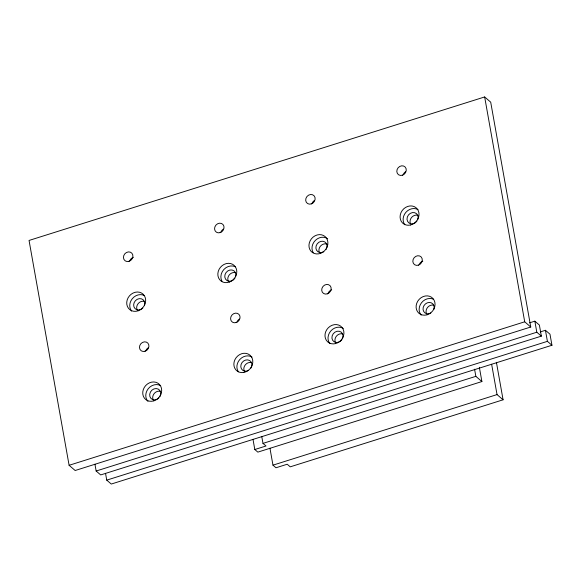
<?xml version="1.0" encoding="UTF-8"?>
<svg xmlns="http://www.w3.org/2000/svg" width="581" height="581" viewBox="0 0 581 581"><rect width="100%" height="100%" fill="white"/><g stroke="black" fill="none" stroke-linecap="round" stroke-linejoin="round"><path stroke-width="0.87" d="M484.656 96.954L29.05 240.447L69.103 465.294L75.152 470.508L530.758 327.016L490.705 102.162L484.656 96.954L524.708 321.801L530.758 327.016M69.103 465.294L524.708 321.801M529.647 322.804L534.847 321.17L539.386 325.077L541.354 336.138L100.687 474.924L96.148 471.017L94.935 464.212M96.148 471.017L536.815 332.223L541.354 336.138M540.243 331.925L545.443 330.291L549.982 334.198L551.95 345.259L111.283 484.046L106.744 480.138L105.531 473.333M106.744 480.138L547.411 341.345L551.95 345.259M261.77 436.585L262.982 443.39L475.846 376.343L481.903 381.557L257.833 452.127L254.805 449.52L252.989 439.316M254.805 449.52L266.011 445.99L262.982 443.39M272.968 465.156L497.038 394.586L503.088 399.801L290.224 466.841L287.203 464.234L275.997 467.763L272.968 465.156L269.947 448.212M545.443 330.291L547.411 341.345M534.847 321.17L536.815 332.223M496.414 362.326L503.088 399.801M491.635 364.251L497.038 394.586M479.354 367.279L481.903 381.557M474.575 369.204L475.846 376.343M421.196 315.134A10.204 8.904 -49.3 0 1 421.486 302.781A10.204 8.904 -49.3 0 1 433.535 299.273M430.782 313.028A5.999 5.236 -49.3 0 1 423.084 309.68A5.999 5.236 -49.3 0 1 429.279 302.447A5.999 5.236 -49.3 0 1 433.767 309.535M153.231 399.953A5.999 5.236 -49.3 0 1 154.132 393.635A5.999 5.236 -49.3 0 1 160.131 391.274M244.332 371.215A5.999 5.236 -49.3 0 1 245.276 364.897A5.999 5.236 -49.3 0 1 251.297 362.588M335.411 342.42A5.999 5.236 -49.3 0 1 336.479 336.101A5.999 5.236 -49.3 0 1 342.521 333.908M426.498 313.653A5.999 5.236 -49.3 0 1 427.652 307.342A5.999 5.236 -49.3 0 1 433.716 305.228M319.434 252.575A5.999 5.236 -49.3 0 1 320.908 245.676A5.999 5.236 -49.3 0 1 327.684 244.448M228.311 281.277A5.999 5.236 -49.3 0 1 229.255 274.958A5.999 5.236 -49.3 0 1 235.276 272.642M220.903 232.204A5.106 4.452 -49.3 0 1 223.358 229.161M419.162 264.74A5.106 4.452 -49.3 0 1 422.801 261.167M328.047 293.441A5.106 4.452 -49.3 0 1 331.678 289.868M236.925 322.143A5.106 4.452 -49.3 0 1 239.379 319.1M145.802 350.837A5.106 4.452 -49.3 0 1 148.257 347.801M404.804 224.745A10.204 8.904 -49.3 0 1 405.894 212.319A10.204 8.904 -49.3 0 1 418.037 209.61M329.906 343.64A10.204 8.904 -49.3 0 1 330.843 330.909A10.204 8.904 -49.3 0 1 343.32 328.483M341.984 339.544A5.999 5.236 -49.3 0 1 332.601 340.226A5.999 5.236 -49.3 0 1 337.111 331.264A5.999 5.236 -49.3 0 1 342.681 338.157M221.964 281.24A10.204 8.904 -49.3 0 1 223.881 269.468A10.204 8.904 -49.3 0 1 235.37 266.781M416.904 221.158A5.999 5.236 -49.3 0 1 407.564 221.346A5.999 5.236 -49.3 0 1 412.495 212.573A5.999 5.236 -49.3 0 1 417.666 219.8M234.906 278.205A5.999 5.236 -49.3 0 1 225.508 279.076A5.999 5.236 -49.3 0 1 229.858 270.049A5.999 5.236 -49.3 0 1 235.574 276.81M313.188 252.706A10.204 8.904 -49.3 0 1 315.468 240.287A10.204 8.904 -49.3 0 1 327.655 238.791M131.655 311.111A10.204 8.904 -49.3 0 1 132.279 298.721A10.204 8.904 -49.3 0 1 144.371 295.54M323.813 251.682A5.999 5.236 -49.3 0 1 315.904 248.145A5.999 5.236 -49.3 0 1 322.905 241.253A5.999 5.236 -49.3 0 1 326.021 249.503M142.803 308.126A5.999 5.236 -49.3 0 1 133.979 306.935A5.999 5.236 -49.3 0 1 139.222 298.656A5.999 5.236 -49.3 0 1 144.458 305.504M158.853 398.029A5.999 5.236 -49.3 0 1 149.869 396.467A5.999 5.236 -49.3 0 1 156.166 388.551A5.999 5.236 -49.3 0 1 159.826 396.801M147.973 401.391A10.204 8.904 -49.3 0 1 148.257 388.711A10.204 8.904 -49.3 0 1 160.683 385.639M248.712 370.322A5.999 5.236 -49.3 0 1 240.81 366.785A5.999 5.236 -49.3 0 1 247.804 359.893A5.999 5.236 -49.3 0 1 250.927 368.143M238.435 371.876A10.204 8.904 -49.3 0 1 239.866 359.443A10.204 8.904 -49.3 0 1 252.031 357.075M410.404 223.532A5.999 5.236 -49.3 0 1 411.776 217.236A5.999 5.236 -49.3 0 1 417.884 215.348M403.141 174.801A5.106 4.452 -49.3 0 1 405.596 171.765M312.026 203.503A5.106 4.452 -49.3 0 1 314.474 200.46M137.196 309.971A5.999 5.236 -49.3 0 1 138.14 303.652A5.999 5.236 -49.3 0 1 144.153 301.343M129.781 260.898A5.106 4.452 -49.3 0 1 133.412 257.325M229.437 282.039A10.204 8.904 -49.3 0 0 234.252 265.502A10.204 8.904 -49.3 0 0 218.245 271.429A10.204 8.904 -49.3 0 0 229.437 282.039M410.36 225.029A10.204 8.904 -49.3 0 0 417.332 209.044A10.204 8.904 -49.3 0 0 400.97 212.697A10.204 8.904 -49.3 0 0 410.36 225.029M327.263 293.87A5.106 4.452 -49.3 0 0 330.073 285.685A5.106 4.452 -49.3 0 0 321.99 288.227A5.106 4.452 -49.3 0 0 327.263 293.87M153.856 400.846A10.204 8.904 -49.3 0 0 159.477 384.477A10.204 8.904 -49.3 0 0 143.304 389.568A10.204 8.904 -49.3 0 0 153.856 400.846M243.867 372.428A10.204 8.904 -49.3 0 0 251.261 356.589A10.204 8.904 -49.3 0 0 234.869 359.777A10.204 8.904 -49.3 0 0 243.867 372.428M320.756 253.265A10.204 8.904 -49.3 0 0 325.229 236.678A10.204 8.904 -49.3 0 0 309.31 242.931A10.204 8.904 -49.3 0 0 320.756 253.265M335.6 343.589A10.204 8.904 -49.3 0 0 342.027 327.43A10.204 8.904 -49.3 0 0 325.73 331.678A10.204 8.904 -49.3 0 0 335.6 343.589M426.999 314.815A10.204 8.904 -49.3 0 0 432.976 298.532A10.204 8.904 -49.3 0 0 416.744 303.253A10.204 8.904 -49.3 0 0 426.999 314.815M138.176 310.791A10.204 8.904 -49.3 0 0 143.231 294.298A10.204 8.904 -49.3 0 0 127.174 299.978A10.204 8.904 -49.3 0 0 138.176 310.791M418.385 265.168A5.106 4.452 -49.3 0 0 421.196 256.984A5.106 4.452 -49.3 0 0 413.113 259.533A5.106 4.452 -49.3 0 0 418.385 265.168M220.119 232.625A5.106 4.452 -49.3 0 0 222.937 224.44A5.106 4.452 -49.3 0 0 214.847 226.989A5.106 4.452 -49.3 0 0 220.119 232.625M236.14 322.564A5.106 4.452 -49.3 0 0 238.958 314.379A5.106 4.452 -49.3 0 0 230.868 316.928A5.106 4.452 -49.3 0 0 236.14 322.564M402.364 175.23A5.106 4.452 -49.3 0 0 405.175 167.045A5.106 4.452 -49.3 0 0 397.092 169.594A5.106 4.452 -49.3 0 0 402.364 175.23M129.004 261.327A5.106 4.452 -49.3 0 0 131.814 253.142A5.106 4.452 -49.3 0 0 123.731 255.691A5.106 4.452 -49.3 0 0 129.004 261.327M311.242 203.931A5.106 4.452 -49.3 0 0 314.052 195.746A5.106 4.452 -49.3 0 0 305.969 198.288A5.106 4.452 -49.3 0 0 311.242 203.931M145.025 351.265A5.106 4.452 -49.3 0 0 147.835 343.08A5.106 4.452 -49.3 0 0 139.752 345.63A5.106 4.452 -49.3 0 0 145.025 351.265"/></g></svg>
